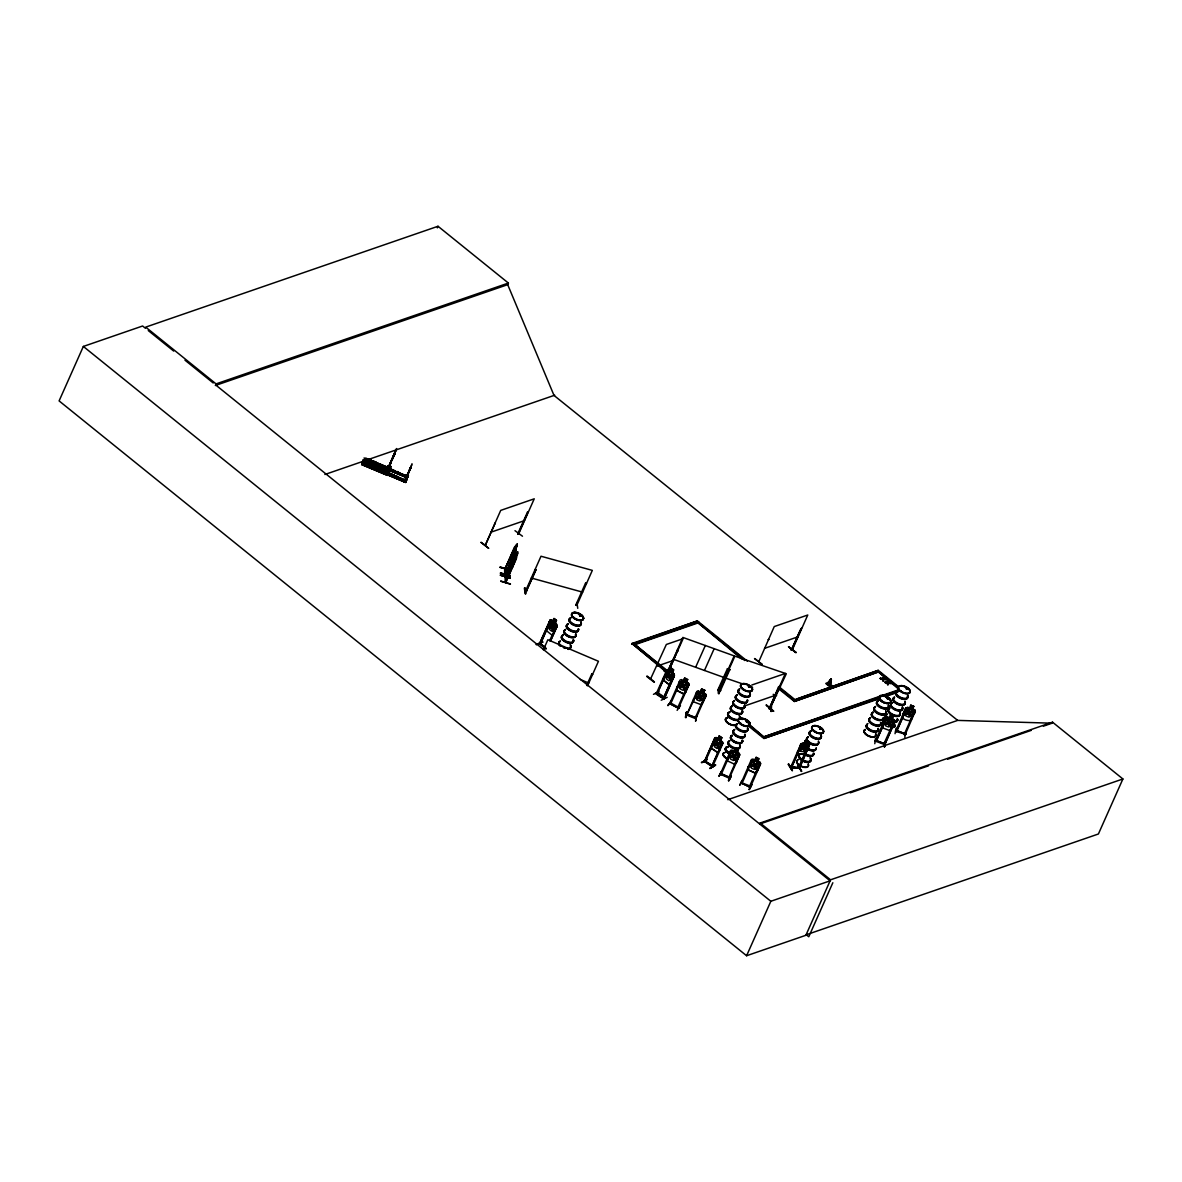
<?xml version="1.0" encoding="UTF-8"?>
<svg xmlns="http://www.w3.org/2000/svg" width="1182" height="1182" viewBox="0 0 1182 1182"><rect width="100%" height="100%" fill="white"/><g stroke="black" fill="none" stroke-linecap="round" stroke-linejoin="round"><path stroke-width="1.5" d="M387.962 471.322L388.627 471.308M388.272 471.293L389.1 470.732L363.362 459.916M388.376 471.396L390.621 466.373L389.528 469.594M389.41 467.185L389.262 466.343L389.233 467.097M390.119 467.54L390.621 466.373M406.032 479.774L406.992 479.301L405.825 482.138L388.656 474.928M404.658 479.774L405.071 478.828L406.534 479.537M407.258 475.386L407.879 475.799L407.376 475.105M710.16 768.344C727.033 758.046 698.71 775.747 715.317 764.843M668.465 671.376L669.352 671.701L669.588 675.144L672.75 674.242L669.81 676.119L670.046 680.551L669.012 676.296C666.072 679.709 663.915 676.134 668.761 675.35L668.465 671.376L676.917 652.021M693.627 698.695L693.509 701.812L700.911 704.59L703.068 702.285M882.437 727.772L882.54 724.743M909.49 707.87L905.9 707.722C902.221 714.785 899.31 719.927 910.007 720.695L912.164 718.39M902.708 717.917L902.708 714.859M661.24 700.202L667.209 697.321M727.285 760.839L727.418 757.692L727.373 760.839L734.495 764.178L736.637 761.947L734.495 764.178M748.236 766.645L748.088 769.851L755.313 773.131L757.455 770.9L760.543 763.705L760.1 762.316L752.919 759.066L751.427 759.509L741.099 783.193M748.354 766.69L748.191 769.792L755.313 773.131M676.887 687.2L676.68 690.436L683.743 694.026L685.856 691.839L683.669 693.952L676.828 690.347L676.99 687.23M718.612 693.036C718.952 686.506 720.001 686.003 718.405 693.494L719.291 687.821M719.572 690.391L720.266 691.514L719.291 691.175L734.879 656.158L786.311 673.755L769.955 708.535M720.518 690.938L719.735 690.48M728.999 669.219L729.855 669.692L728.999 669.219L719.395 691.248M769.999 707.87C772.57 707.22 768.566 708.816 770.841 708.609M770.782 711.313L770.738 708.535M770.827 711.387L771.092 707.353M771.211 711.534L771.536 706.171M779.544 686.683L780.416 686.978L779.544 686.683L769.955 708.565M808.266 740.789L807.114 743.537L809.064 743.641L809.611 744.749L804.321 754.515L797.407 753.865L800.79 743.921L804.174 743.286L802.327 744.084L800.111 749.092L800.613 751.353L803.346 751.589L805.769 749.565L808 744.571L806.937 743.552L808.296 740.863L805.326 740.538L804.144 743.212M797.436 753.939L797.628 751.176M717.696 752.417L719.705 750.334L717.725 752.55L711.401 748.295L711.667 745.015M375.418 462.797C370.926 462.753 378.358 463.063 373.482 462.428M574.068 617.61L573.92 618.097M579.402 615.512L580.406 616.31M580.79 615.866L579.771 615.527L580.746 615.408M580.835 615.364L580.273 615.201M580.377 616.118L580.997 615.556M740.242 723.665L741.232 723.783M740.863 723.266L741.04 723.369M748.383 686.624L750.156 687.377L748.502 686.432M749.506 687.259L749.979 686.579M746.389 721.537L747.172 720.99L747.645 722.025M747.778 722.084L747.26 721.256M814.339 731.17L813.91 731.126M814.368 730.535L814.767 731.23M814.501 731.111L813.822 731.037M820.973 729.338L819.924 728.334M881.728 700.232L882.082 701M886.884 698.311L888.051 697.986M888.051 698.37L888.657 699.079L887.8 698.104M901.186 690.805L900.374 691.115M907.244 688.352L906.136 688.84M907.746 688.751C905.752 687.909 909.017 690.539 906.195 688.5M907.2 689.328L907.51 688.545M704.265 761.341L712.465 766.852L722.985 743.227L722.424 741.779L716.233 737.509L714.874 737.819L704.413 761.474M704.62 760.587L705.713 761.06L704.797 760.44M711.697 766.379L721.522 744.409L711.963 766.217M704.442 761.238L712.643 766.749L712.288 765.448M546.867 627.302L546.439 630.656L552.083 635.222L554.077 633.124M717.888 689.993L719.084 689.963M719.365 690.14L718.937 693.686L719.247 687.761M718.952 693.627L719.203 688.205M727.462 668.628L728.304 669.13L727.462 668.628L717.666 690.377L718.715 690.938M410.331 468.988L412.016 463.713M410.922 467.54L406.505 476.671L410.553 467.259L409.681 469.298M500.607 572.649C511.791 579.919 515.175 573.994 500.429 573.373M500.784 581.293L510.432 584.189M510.107 575.885L500.414 573.063M514.983 530.674L522.474 536.214M773.708 711.136L766.202 704.945L773.368 711.298M788.512 646.85L796.003 652.39M795.885 652.76L788.527 646.82M874.783 743.7L875.493 738.381M885.879 719.572L876.039 741.557L885.85 719.749L885.008 719.262L885.85 719.749M876.497 740.789L875.626 740.183L875.182 741.188L885.732 717.592M889.706 730.387L891.804 728.142L889.736 730.55L882.333 727.787C882.659 724.27 883.176 718.109 887.18 716.986L889.204 717.784L890.415 715.051L893.562 716.218L890.415 715.051M887.165 717.046L885.628 717.577M884.801 744.704L894.419 722.704L893.562 722.394L883.752 744.143L884.83 744.527M892.366 718.952L895.099 721.064L884.697 744.468M884.402 747.231L885.421 741.557L884.653 746.832M889.219 717.74L887.313 718.183L885.082 723.177L885.702 725.896L888.642 726.974L891.184 725.423L893.4 720.414L892.233 718.937L893.562 716.218M885.215 745.679L885.421 741.557M893.562 722.394L894.39 722.896M895.04 733.697L896.074 728.171M904.289 733.712C903.536 732.958 892.499 728.733 896.517 731.717L906.121 709.894L905.279 709.392L906.121 709.894M906.151 709.717L896.311 731.688C898.778 731.998 917.631 738.455 895.897 730.328M907.436 707.176L914.779 709.88L912.637 709.023M905.102 734.672L904.023 734.273L905.043 734.864L915.37 711.15L914.794 709.821M905.648 732.146L904.791 737.317M913.834 706.348L910.687 705.196L913.834 706.408L912.489 709.141M910.007 720.695L915.252 711.136M913.834 712.524L914.661 713.027L913.834 712.524L904.186 734.583L904.511 733.505M831.374 679.192L830.414 685.146L827.119 683.905L831.197 679.015L830.414 685.146M685.368 717.444L686.387 712.244L686.048 717.178M685.9 717.651L687.023 712.022L686.314 712.273M686.609 714.992L687.673 714.77M687.436 715.332L687.629 714.445L695.489 717.43M697.055 693.553L696.198 693.228L697.055 693.553L686.55 715.287L696.819 691.5L700.394 691.78L701.591 689.047L704.738 690.288L701.591 689.047M696.907 691.633L698.355 690.968M695.031 718.213L695.489 717.4C698.267 718.641 692.992 718.375 695.991 718.567M695.755 718.7L696.257 717.696M695.504 721.242L696.656 715.627L695.755 720.857M701.65 689.18L700.453 691.913L698.488 692.164L696.257 697.158L696.878 699.892L699.818 701L702.359 699.448L704.575 694.44L703.408 692.962L704.738 690.229M704.723 696.434L705.565 696.937L704.723 696.434L695.031 718.42M702.965 702.241L706.26 695.105L703.556 692.918M511.2 555.998C510.003 569.591 518.071 543.735 515.854 550.147L505.069 574.467C504.714 574.511 504.079 566.4 505.556 568.764M505.113 577.451L515.958 553.545L505.497 577.555L505.083 576.831M505.719 573.152L505.039 568.926M517.509 553.752L517.568 551.728L516.194 558.111L505.275 581.84L505.822 582.49L505.364 576.89M799.46 768.389L808.946 746.374L808.133 746.315L798.338 768.078L799.682 767.369M829.897 685.397L831.36 679.281L827.193 683.432M830.532 682.428L831.315 679.103L830 682.058M505.778 582.534L516.238 559.027L515.943 553.649M516.253 559.056L516.652 557.52M364.691 464.866L365.548 462.428L362.933 461.335L361.958 464.053L387.607 475.061L389.262 471.13L363.332 460.049M365.075 460.315L389.41 470.613L388.922 471.825L389.218 471.116M390.71 466.949C390.429 468.766 390.429 464.984 387.977 465.767L387.341 467.185M657.133 693.923L666.958 671.997L666.057 671.568L666.958 671.997M673.09 676.606L663.205 698.562C666.323 694.366 643.673 687.835 664.166 698.976L673.784 677.138L673.09 676.606L663.442 698.399M883.648 676.946L882.969 678.956L880.117 678.542L883.176 678.498L883.648 676.946L883.648 679.089L886.692 679.399L883.648 679.089M888.391 680.788L887.726 682.797L884.875 682.383L887.933 682.339L888.391 680.788L888.406 682.93L891.45 683.24L888.406 682.93M880.324 678.099L883.131 678.852L883.131 680.98L883.796 678.985L886.692 679.399M883.131 680.98L883.796 678.985M885.082 681.925L887.874 682.694L887.889 684.806L888.554 682.827L891.45 683.24M887.889 684.806L888.554 682.827M666.249 672.528L663.944 670.179L666.397 672.189M387.814 470.48L387.947 470.938M388.701 471.618L389.129 470.732M395.098 452.898L386.322 472.8L394.906 452.248L387.77 468.648L392.912 457.774M505.438 574.467L516.312 549.556M505.187 569.118L505.394 574.511L505.364 569.03M505.364 581.869L516.046 555.481L513.919 562.189M829.084 685.338L831.153 679.31L828.198 685.013M369.05 466.698L369.892 464.26L367.292 463.167L366.435 465.605M370.498 462.561L371.34 460.123L368.725 459.03L367.883 461.468M373.985 468.781L374.827 466.343L372.212 465.25L371.37 467.673M375.418 464.629L376.275 462.206L373.66 461.098L372.818 463.536M386.47 470.111L385.051 473.76L385.76 472.165M387.4 467.097L386.499 469.623L387.194 468.013M387.977 465.767L390.651 467.57L390.858 466.462M387.962 468.737L388.331 467.038M387.726 470.687L387.607 470.938M388.095 473.731L389.173 470.51M389.306 469.505L389.558 468.752M387.593 475.075L388.582 472.342L362.682 461.822M388.922 471.263L390.016 468.19L365.829 458.143M387.859 473.642L389.809 469.121M390.503 475.46L391.079 473.849L389.336 473.11L388.686 474.928L405.707 482.478L388.538 475.267L405.722 482.448M407.554 477.233L408.44 475.149L407.273 477.986L390.104 470.776L390.769 468.973L392.513 469.697L391.951 471.322M393.414 476.686L393.975 475.061L392.232 474.337L391.67 475.962M394.847 472.549L395.423 470.924L393.68 470.185L393.118 471.81M395.527 475.711C394.345 480.128 395.039 473.509 397.27 476.449L396.694 478.075M396.96 471.574C395.778 475.991 396.472 469.372 398.703 472.312L398.142 473.923M404.702 479.715L404.096 481.399L404.554 480.335M408.263 475.415C404.333 472.815 408.809 477.631 408.278 475.09M405.308 479.67L405.071 480.808L411.764 464.851M407.273 477.986L407.879 476.302L390.488 469.609M511.259 556.072C513.875 548.271 510.136 557.83 511.496 560.386M511.599 564.036C514.273 553.398 509.279 573.994 512.958 566.208M591.754 673.991L592.551 674.523L591.754 673.991L586.656 685.457M361.751 464.57L362.12 463.58L387.859 474.396L387.474 475.386L361.736 464.57L387.489 475.341M362.933 461.335L362.401 462.605L388.317 472.903M362.682 461.807L388.523 472.431L388.154 473.376M392.483 458.188L396.605 448.539L396.369 449.81M394.921 453.962L395.364 452.765L391.907 460.419M389.233 470.406L363.495 459.576M389.572 469.284L389.957 468.294L367.366 458.956M389.764 468.766L364.056 457.951M410.42 468.412L410.878 467.525M409.253 471.455L410.804 467.688M390.429 469.815L390.769 468.973M389.233 473.288L406.253 481.192L389.336 473.11M407.391 477.676L390.119 470.776M408.736 471.899L409.105 471.411M393.355 456.282L396.413 449.396M396 450.15L395.852 451.022M410.302 468.678L410.464 467.865M409.016 472.017L408.233 473.435M539.701 642.86C542.036 644.293 539.273 642.195 539.45 643.776L550.073 620.107L551.329 619.856C553.678 624.126 555.008 614.019 552.866 621.289L551.329 621.185L549.098 626.179L549.349 629.297L551.595 631.114L553.752 629.932L555.983 624.938L555.171 623.077L556.486 620.373L554.018 618.452L556.294 620.417M540.396 644.22L550.014 622.367L549.128 621.909L550.014 622.367M394.581 454.775L394.345 453.873M408.972 471.352L409.386 470.406M410.228 468.412L409.415 469.83M145.445 328.286L142.623 325.996L83.346 346.444L59.1 400.905L746.596 955.736L805.873 935.287L830.562 879.807L1122.9 778.968L1052.527 722.172L760.189 823.012L759.745 824.031L829.336 800.022M216.07 383.899L215.36 385.495L507.699 284.655L508.393 283.059L438.02 226.264L145.696 327.119L216.07 383.899L508.393 283.059M437.325 227.86L438.02 226.264M363.524 459.635L363.184 460.433L389.336 471.426M362.091 463.772L387.696 474.868M366.863 458.572L366.139 460.729M406.002 476.183L405.529 477.262L406.519 474.691M406.844 479.227L406.106 481.384M485.181 545.419L500.725 510.388L534.234 498.819L518.662 533.924C516.416 534.353 520.671 532.816 518.115 532.993M485.285 545.434L495.14 523.212M488.624 548.271L480.971 542.42M500.089 567.478L509.944 569.916L500.296 567.02M517.76 533.865L527.527 512.057L528.339 512.057L527.527 512.057M528.088 511.85L518.218 534.072M516.091 548.3C518.824 541.917 516.327 546.38 515.618 545.582L504.788 569.488L514.451 547.148M517.332 543.794L513.431 551.595L512.619 556.367L513.623 555.141M517.11 544.695L516.785 546.69M505.024 574.378L514.731 552.112M504.995 576.919L514.791 555.112M517.672 551.758L513.756 559.559L512.958 564.331L513.963 563.105M517.45 552.659L517.11 554.654M505.763 582.032L515.396 560.179M500.474 575.279L510.269 577.88L500.429 575.102M525.03 587.809L525.695 593.999L524.882 588.134M526.315 591.547L525.65 590.217L526.241 591.295M535.978 569.709L526.182 591.532L535.978 569.709L535.106 569.473M536.318 644.678L542.804 642.062L536.51 644.22M550.132 620.21L539.672 643.584L546.084 648.815M540.1 644.234L549.793 622.441M542.745 642.062L536.318 644.53M543.38 649.805L547.857 639.758L598.447 661.285L587.528 685.826M555.23 623.062L556.486 620.373M549.674 640.57L555.865 627.095L556.53 627.627L555.865 627.095M550.339 641.102L557.18 625.913L555.289 623.047M550.561 641.028L557.269 625.943M577.185 604.623L575.767 605.125L585.533 583.169L586.435 583.598L585.533 583.169M665.525 671.539L631.942 643.51L697.424 620.919L747.379 661.226M632.858 643.762L633.153 643.082L667.062 670.445M666.751 671.125L634.586 644.234L698.843 622.072M647.115 675.986L654.444 681.911M650.765 679.133L651.164 678.749M650.455 679.207L666.338 644.471L683.093 638.694L668.584 671.302M653.454 694.336L659.231 691.854M656.379 693.435L666.914 669.78L668.288 669.47L674.154 673.888L674.464 675.469L663.959 699.064L656.365 693.376M656.837 692.401L656.571 693.213M657.015 693.864L666.751 672.085M667.638 671.45L672.676 660.162M668.037 671.199L682.856 637.423L734.199 655.892L718.612 690.909L717.666 690.598L718.228 689.623M676.222 653.336L666.072 675.794L666.382 678.896L668.731 680.655L670.948 679.458L673.164 674.464L672.307 672.617L673.445 669.972M669.913 670.696L671.11 668.022L673.622 669.913L672.307 672.617L674.006 673.976M671.11 668.022L669.899 670.874L668.214 669.618M631.631 644.19L697.424 620.919M663.826 699.02L664.121 698.163L657.591 693.273M667.978 705.477L671.361 701L668.125 705.166M670.12 702.729L669.766 703.512L678.749 708.181M680.241 682.162L679.31 681.881L680.241 682.162L670.534 704.132L670.194 702.758M683.492 680.596L684.688 677.921L687.688 679.473L686.491 682.147M684.747 678.069L683.521 680.788L681.659 680.862L679.443 685.87L679.975 688.781L682.768 690.229L685.22 688.855L687.451 683.861L686.343 682.191L687.688 679.473M687.525 685.929L688.352 686.358L687.525 685.929L677.626 707.841L678.084 706.866L679.103 707.397M695.637 667.283L705.344 645.505M677.094 710.338L680.477 705.713M670.046 702.935C672.322 703.97 669.308 701.99 669.677 703.763L680.093 680.005L681.556 679.606L688.53 683.211L689.047 684.659L678.409 708.269L678.941 707.25M685.723 691.825L688.943 684.629M704.472 670.46L714.164 648.682M687.791 714.549L686.461 715.184M695.755 718.73L706.275 695.046M718.508 690.923L728.334 668.938M720.06 691.5L729.87 669.514M704.664 761.326L714.918 737.79M714.223 739.518L714.977 740.006L705.048 761.932L705.447 761.105M705.713 761.06L704.989 761.858M707.102 759.317L701.724 762.686L707.058 759.302M720.725 740.449L721.552 742.281L719.321 747.29L717.016 748.516L714.504 746.832L714.12 743.788L716.336 738.78L718.08 738.794L719.232 735.972L721.921 737.775L720.547 740.523L722.941 743.256M716.233 737.627L718.035 738.824L719.277 736.12M754.796 658.551L762.154 664.447M758.814 661.625L774.254 626.563L807.764 615.009L792.191 650.1L791.379 649.967M712.214 765.404L705.432 761.385L712.628 765.966L712.347 766.793M759.243 661.462L759.169 660.827M742.488 718.848L739.607 716.528L742.178 719.528M721.301 771.61L719.084 775.894M730.816 752.624L729.885 752.387L730.816 752.624L721.138 774.609L720.266 774.269L730.624 750.496L732.131 750.053L739.282 753.348L739.814 754.81L729.235 778.406L728.496 777.815M720.917 774.565L721.404 773.516L720.532 773.176M734.125 750.969L735.307 748.295L738.381 749.713L737.021 752.476L738.189 754.027L735.958 759.036L733.461 760.469L730.609 759.139L730.018 756.288L732.249 751.294L734.185 751.102L735.381 748.428M738.292 756.081L739.134 756.465L738.292 756.081L728.6 778.081L729.072 777.062L721.271 773.767M736.519 761.932L739.71 754.751M728.851 780.844C734.406 768.98 728.688 782.927 728.526 780.209M730.875 775.628L728.481 780.667L730.919 775.702M791.29 650.041L800.332 629.843M801.618 628.041L791.556 650.248L801.307 628.44M769.319 708.712L778.628 686.683L779.44 686.698L778.628 686.683M769.91 707.457L769.113 708.698L779.189 686.491M769.763 708.565L785.336 673.459L751.826 685.013M742.119 780.578L739.902 784.848M741.749 783.503L741.424 782.129M741.956 783.563L751.634 761.577L750.718 761.341L751.634 761.577M748.147 725.748L763.927 738.484L880.605 697.661M754.973 760.115L756.199 757.381M757.839 761.444L759.199 758.667L756.111 757.293L754.914 759.982L753.067 760.248L750.836 765.256L751.427 768.108L754.293 769.423L756.776 767.99L759.007 762.996L758.002 761.341M750.718 786.458L749.743 785.971L749.255 786.961L759.11 765.035L759.952 765.419L759.11 765.035M751.737 784.656L749.388 789.236M750.363 787.256L741.07 782.912L750.274 787.404L760.647 763.72L760.1 762.316M794.378 701.487L878.448 671.908L794.378 701.487L778.672 688.825M792.295 770.634C780.962 750.57 800.184 783.696 788.158 764.326M799.298 768.137L790.492 767.413L791.748 766.69M800.908 744.025L790.536 767.62L791.098 766.882L798.722 767.739L790.891 766.822M828.464 682.472L825.745 683.462L828.892 686.121L831.803 685.264M801.13 745.916L800.199 745.635L801.13 745.916L791.379 767.753L791.822 766.955M791.379 767.753L800.997 745.694M792.487 770.176L788.542 764.326M804.233 743.389L805.37 740.612M797.569 765.153L801.721 771.447L798.072 765.197M808.133 746.315L798.604 768.33M799.209 768.137L809.567 744.675M746.596 955.736L770.841 901.275L830.104 880.826L216.04 385.258M796.432 699.138L878.241 670.342L898.35 686.565M880.117 678.542L880.886 678.542M883.176 678.498L880.679 679M882.54 680.507L883.338 680.522M884.239 677.419L883.442 677.404M884.875 682.383L885.643 682.383M887.933 682.339L885.436 682.827M887.298 684.334L888.096 684.363M888.982 681.26L888.199 681.231M883.722 744.32L884.106 743.345L885.185 743.729M906.003 707.737L895.572 731.392M909.549 708.062L910.687 705.196M832.837 882.747L808.784 936.75L806.301 934.755M1043.366 726.191L1052.069 723.192L1052.527 722.172M1122.9 778.968L1098.403 833.99L806.065 934.829M386.322 472.8L392.321 458.498M386.529 472.874L391.079 462.723M404.938 480.749L408.218 473.834M408.573 473.066L408.1 474.026M485.152 544.385L486.127 544.444L485.255 544.341M791.644 649.243L792.103 649.465M769.275 707.59L771.122 708.033M730.594 750.54L734.155 751.161M718.966 776.338L721.463 771.285M720.178 774.21L721.035 774.565M721.493 773.811L720.636 773.22M737.184 752.387L739.178 753.466M739.784 785.291L742.281 780.253M749.491 786.355C754.5 787.153 737.361 781.627 742.296 782.573M757.426 770.959L755.254 773.058M749.137 789.62L751.722 784.597M749.255 789.591L751.604 785.011M646.746 676.488L654.267 682.339M511.392 560.342L512.722 558.2M511.776 568.173L512.958 566.134M828.523 683.24L831.049 678.97M362.12 463.58L386.174 473.908M407.657 476.819L391.996 470.436M405.958 481.828L406.431 480.453L389.188 473.376L406.283 480.823M827.474 684.496L830.887 679.162L827.119 683.905M510.107 578.205L500.414 575.132M372.227 466.21C372.847 469.875 375.684 464.999 372.049 466.565M375.699 463.093L373.571 462.354M374.073 467.584L372.286 466.358M398.319 472.903L397.315 472.874M396.591 477.203L395.94 476.287M798.692 767.295L799.593 767.369M762.139 664.402L754.5 658.61M742.606 688.796L743.552 688.988M749.477 686.461L748.708 686.52L749.639 687.348M821.224 728.821L820.145 728.275L820.766 729.25M886.884 698.178L887.815 698.636M667.993 705.624L671.169 701.458M670.992 703.201L678.985 707.53L678.143 707.132M688.485 683.255L689.047 684.659M524.365 588.104L525.192 593.807M686.801 712.377L685.885 717.504M518.617 533.895L518.735 532.846M770.132 707.678L770.309 707.767M481.192 542.346L488.565 548.241M516.032 545.39L504.773 569.428M719.203 690.968L720.621 690.524M721.862 737.804L719.173 736.002M711.401 748.295L717.769 752.52M722.084 745.015L721.345 744.527M701.354 762.508L706.895 759.775M710.013 768.33L715.213 765.212M396.901 472.372L398.216 472.549L397.492 472.963M748.531 686.698L749.713 686.373M750.009 687.318L749.639 686.55M747.349 721.242C744.187 720.134 748.309 723.281 746.418 721.7M741.144 724.049L740.405 723.842M821.165 729.442L820.81 728.378M906.683 688.589L907.111 689.372M885.126 743.936L875.729 740.523M905.397 734.066L904.54 733.786M526.729 590.734L525.754 590.246L526.625 590.956M575.841 604.948L576.831 605.406L575.826 604.903M673.563 669.943L671.036 668.052M663.708 676.976L663.383 680.285L669.367 684.718L671.332 682.635L669.293 684.747L663.545 680.211M673.784 677.138L672.883 676.695M664.24 698.207L663.663 697.543M663.737 670.637L666.352 672.543M495.391 523.419L494.578 523.419M768.935 639.595L768.108 639.595M788.778 646.82L796.033 652.42M791.364 650.011L792.176 650.026M766.35 705.226L773.486 711.209M769.29 708.683L769.97 708.284M324.873 474.499L554.713 395.202M491.032 532.166L524.542 520.612M549.999 620.136L551.329 619.959M551.27 619.87L556.855 624.421L557.106 625.943M634.276 644.914L698.547 622.751M656.645 666.249L673.4 660.472M764.562 648.342L798.072 636.788M743.803 706.215L775.643 695.238M878.241 670.342L792.945 700.335L794.171 699.921L779.898 688.397M879.172 696.508L762.508 737.332L878.876 697.188M882.644 695.312L898.276 689.919M884.092 695.4L896.237 691.204M884.077 696.464L897.965 691.677M763.927 738.484L878.566 698.946M885.51 696.538L895.926 692.947M727.817 799.682L957.656 720.399L1052.069 723.192M850.227 792.827L928.52 765.818M947.668 759.213L1031.192 730.387M729.811 777.653L721.448 773.826M718.937 690.125L718.183 689.889M884.697 744.675L875.315 741.04L876.172 741.35M695.829 718.73L686.594 715.021M374.014 467.437L372.138 466.491M397.004 472.312L398.142 472.711M573.639 617.846L574.142 617.521M505.408 576.107L505.113 577.392M909.549 708.003L907.584 708.313L905.353 713.322L905.973 716.041L908.914 717.119L911.455 715.553L913.671 710.545L912.504 709.082M799.653 767.606L798.825 767.502M735.145 706.275L735.795 706.378M668.303 670.8L669.958 670.844M805.43 740.7L808.163 740.937M808.266 746.522L809.064 746.596M797.51 753.776L804.321 754.515M799.372 768.374L790.743 767.665M883.604 679.443L886.485 679.857M888.347 683.27L891.243 683.698M576.786 605.435L592.33 570.374L541.001 556.234L525.414 591.31M580.658 615.866L579.801 615.32M748.797 686.993L749.89 686.757M696.109 717.917L695.252 717.563M576.934 602.524L577.747 608.316M525.695 590.468L526.537 590.734M531.294 578.028L582.623 592.152M737.08 753.525L734.125 755.195L732.618 751.53L733.18 755.505L729.737 757.751L733.549 756.362C732.677 761.09 737.302 761.371 734.465 756.081L737.745 754.027L737.08 753.525A6.427 3.206 24 0 0 737.346 750.939M517.775 553.59L516.578 556.264M500.075 567.168L509.752 570.019M505.615 581.234L505.704 576.993M500.74 581.027L510.417 583.952M725.187 677.951L742.326 683.802M749.181 686.151L752.609 687.318M773.191 694.351L776.618 695.533M728.57 777.8L729.545 778.288L720.281 774.24M576.594 605.095L577.126 604.386L576.018 604.549M887.874 699.123L886.928 698.473M820.515 729.427L820.072 728.201L819.569 728.762M673.164 659.201L724.507 677.67M887.18 717.09L894.419 719.808L894.966 721.064M698.355 691.071L705.595 693.849L706.142 695.105M695.179 717.607L686.742 714.401M678.424 708.254L669.692 703.733M365.593 458.749L389.794 468.855M390.621 469.239L407.79 476.494M389.75 469.298L365.474 459.089L387.977 468.604M390.548 469.461L407.731 476.745M580.318 679.473L588.754 683.063M884.269 743.655L876.438 740.493M735.352 748.472L738.248 749.743M729.058 777.076L729.782 777.416M797.687 765.079L801.337 771.329M505.364 582.342L505.527 577.082M957.553 720.326L554.018 395.438L507.699 284.655M877.945 671.021L896.621 686.092M898.571 688.146L877.014 670.755L898.261 688.84M780.194 687.717L794.467 699.242M697.114 621.599L741.365 657.295M744.719 660.502L697.631 622.486L741.572 658.876M778.982 688.146L794.673 700.808M748.221 723.473L763.735 736.918L749.358 725.32M748.442 725.054L764.237 737.804M631.942 643.51L667.254 671.997M544.917 647.101L540.425 643.717L546.128 648.327M545.862 648.888L539.48 643.762M760.189 823.012L830.562 879.807M148.267 330.561L173.68 351.069M184.983 360.185L213.218 382.983M83.346 346.444L770.841 901.275M819.968 728.91L821.017 729.043M809.064 743.641L802.238 743.064M808.976 743.729L809.493 744.778M517.184 543.912L517.169 545.788M515.973 545.242L516.268 549.615M744.527 734.82A6.427 3.206 24 0 1 737.76 737.154A6.427 3.206 24 0 1 734.303 730.461M744.778 734.48A6.516 3.251 24 0 1 737.893 736.859A6.516 3.251 24 0 1 734.377 730.062M732.057 735.514A6.427 3.206 24 0 0 734.746 741.853A6.427 3.206 24 0 0 742.591 740.863A6.427 3.206 24 0 1 734.746 741.853A6.427 3.206 24 0 1 732.042 735.529M742.769 740.493A6.427 3.206 24 0 1 734.909 741.498A6.427 3.206 24 0 1 732.205 735.16M747.452 728.467A6.516 3.251 24 0 1 740.567 730.845A6.516 3.251 24 0 1 737.066 724.049M745.295 734.79A6.427 3.206 24 0 1 737.45 735.795A6.427 3.206 24 0 1 734.746 729.457M747.526 729.782A6.427 3.206 24 0 1 741.217 731.451A6.427 3.206 24 0 1 735.632 725.615M736.12 724.935A6.427 3.206 24 0 1 736.977 724.448A6.427 3.206 24 0 1 728.245 723.088A6.427 3.206 24 0 1 726.96 717.577M744.911 734.17A6.516 3.251 24 0 1 738.026 736.549A6.516 3.251 24 0 1 734.524 729.752M747.585 728.156A6.516 3.251 24 0 1 740.7 730.535A6.516 3.251 24 0 1 737.199 723.739M747.659 727.802A6.427 3.206 24 0 1 741.661 730.432A6.427 3.206 24 0 1 736.563 723.916M742.045 740.405A6.427 3.206 24 0 1 735.263 742.739A6.427 3.206 24 0 1 731.821 736.046M742.193 740.109A6.442 3.206 24 0 1 735.396 742.459A6.442 3.206 24 0 1 731.924 735.736M739.829 745.606A6.516 3.251 24 0 1 732.943 747.97A6.516 3.251 24 0 1 729.427 741.173M730.579 753.274A6.427 3.206 24 0 1 727.122 746.581M739.577 745.931A6.427 3.206 24 0 1 733.579 748.575A6.427 3.206 24 0 1 728.496 742.06M730.402 753.673A6.516 3.251 24 0 1 725.556 749.432A6.516 3.251 24 0 1 728.082 746.655M737.287 751.294A6.516 3.251 24 0 1 737.036 753.88M739.962 745.295A6.516 3.251 24 0 1 733.076 747.659A6.516 3.251 24 0 1 729.575 740.863M740.021 744.926A6.427 3.206 24 0 1 733.254 747.26A6.427 3.206 24 0 1 729.796 740.582M730.121 754.279A6.427 3.206 24 0 1 725.349 750.112A6.427 3.206 24 0 1 727.846 747.379M736.903 751.944A6.427 3.206 24 0 1 737.14 753.791M730.269 753.983A6.516 3.251 24 0 1 725.423 749.743A6.516 3.251 24 0 1 727.949 746.965M737.154 751.604A6.516 3.251 24 0 1 737.391 753.481M728.038 758.977A6.427 3.206 24 0 1 723.724 752.757A6.412 3.191 24 0 0 728.053 758.962M727.876 759.332A6.427 3.206 24 0 1 723.576 753.111M724.433 752.639A6.427 3.206 24 0 1 725.6 752.417M746.906 700.113A6.427 3.206 24 0 1 740.139 702.448A6.427 3.206 24 0 1 736.682 695.755M747.482 700.763A6.516 3.251 24 0 1 739.504 701.783A6.516 3.251 24 0 1 736.755 695.356M744.66 705.152A6.427 3.206 24 0 1 737.893 707.501A6.427 3.206 24 0 1 734.436 700.808M744.823 704.812A6.427 3.206 24 0 1 738.041 707.146A6.427 3.206 24 0 1 734.583 700.453M749.831 693.76A6.516 3.251 24 0 1 742.946 696.139A6.516 3.251 24 0 1 739.444 689.342M747.674 700.084A6.427 3.206 24 0 1 739.814 701.089A6.427 3.206 24 0 1 737.125 694.75M749.816 695.947A6.427 3.206 24 0 1 741.321 695.681A6.427 3.206 24 0 1 739.356 689.741M747.615 700.453A6.516 3.251 24 0 1 739.637 701.473A6.516 3.251 24 0 1 736.903 695.046M749.964 693.45A6.516 3.251 24 0 1 743.079 695.829A6.516 3.251 24 0 1 739.577 689.032M750.038 693.095A6.427 3.206 24 0 1 744.039 695.74A6.427 3.206 24 0 1 738.942 689.209M738.174 720.252A6.427 3.206 24 0 1 729.708 717.917A6.427 3.206 24 0 1 729.058 712.894M739.282 717.238A6.427 3.206 24 0 1 739.518 719.084A6.516 3.251 24 0 0 739.666 716.587M738.395 719.956A6.516 3.251 24 0 1 729.796 717.592A6.516 3.251 24 0 1 729.131 712.48M739.533 716.898A6.516 3.251 24 0 1 739.267 719.483M736.785 724.817A6.427 3.206 24 0 1 728.762 723.872A6.427 3.206 24 0 1 725.955 718.405M726.812 717.932A6.427 3.206 24 0 1 727.979 717.71M744.424 705.698A6.427 3.206 24 0 1 738.425 708.343A6.427 3.206 24 0 1 733.342 701.812M736.903 724.625A6.442 3.206 24 0 1 727.536 722.763A6.442 3.206 24 0 1 728.053 717.489M744.586 705.388A6.442 3.206 24 0 1 737.775 707.737A6.442 3.206 24 0 1 734.317 701.015M742.207 710.899A6.516 3.251 24 0 1 735.322 713.263A6.516 3.251 24 0 1 731.806 706.467M739.016 715.213A6.427 3.206 24 0 1 737.878 719.424A6.427 3.206 24 0 1 729.767 716.587A6.427 3.206 24 0 1 729.501 711.889M741.956 711.239A6.427 3.206 24 0 1 735.189 713.573A6.427 3.206 24 0 1 731.732 706.88M738.543 719.646A6.516 3.251 24 0 1 730.565 717.755A6.516 3.251 24 0 1 728.408 712.657M729.279 712.17A6.516 3.251 24 0 1 730.461 711.948M742.34 710.589A6.516 3.251 24 0 1 735.455 712.953A6.516 3.251 24 0 1 731.953 706.156M742.724 711.195A6.427 3.206 24 0 1 734.864 712.214A6.427 3.206 24 0 1 732.175 705.876M577.924 628.987A6.427 3.206 24 0 1 571.157 631.336A6.427 3.206 24 0 1 567.7 624.643M578.5 629.651A6.516 3.251 24 0 1 570.522 630.671A6.516 3.251 24 0 1 567.788 624.229M575.678 634.054A6.427 3.206 24 0 1 568.897 636.389A6.427 3.206 24 0 1 565.454 629.711M575.841 633.685A6.427 3.206 24 0 1 569.074 636.019A6.427 3.206 24 0 1 565.617 629.326M580.85 622.648A6.516 3.251 24 0 1 573.964 625.012A6.516 3.251 24 0 1 570.463 618.216M578.707 628.957A6.427 3.206 24 0 1 570.847 629.962A6.427 3.206 24 0 1 568.158 623.638M580.85 624.82A6.427 3.206 24 0 1 572.339 624.569A6.427 3.206 24 0 1 570.374 618.629M578.648 629.341A6.516 3.251 24 0 1 570.655 630.361A6.516 3.251 24 0 1 567.921 623.919M580.997 622.338A6.516 3.251 24 0 1 574.112 624.702A6.516 3.251 24 0 1 570.596 617.905M581.056 621.968A6.427 3.206 24 0 1 575.058 624.613A6.427 3.206 24 0 1 569.975 618.097M570.832 617.625A6.427 3.206 24 0 1 571.999 617.403M570.049 648.652A6.427 3.206 24 0 1 568.025 649.361M559.677 645.8A6.427 3.206 24 0 1 560.076 641.767M570.3 646.126A6.427 3.206 24 0 1 570.537 647.958M570.551 645.786A6.516 3.251 24 0 1 568.232 649.066M559.751 645.461A6.516 3.251 24 0 1 559.293 641.841M575.442 634.571A6.427 3.206 24 0 1 568.675 636.921A6.427 3.206 24 0 1 565.218 630.228M575.604 634.261A6.442 3.206 24 0 1 568.808 636.61A6.442 3.206 24 0 1 565.336 629.888M573.226 639.772A6.516 3.251 24 0 1 566.341 642.151A6.516 3.251 24 0 1 562.839 635.355M570.758 645.121A6.427 3.206 24 0 1 569.089 648.268A6.427 3.206 24 0 1 562.484 646.702M561.169 645.786A6.427 3.206 24 0 1 560.519 640.762M572.975 640.112A6.427 3.206 24 0 1 566.208 642.447A6.427 3.206 24 0 1 562.75 635.753M569.96 644.441A6.516 3.251 24 0 1 568.379 648.755M565.395 648.401A6.516 3.251 24 0 1 563.799 647.854M560.962 646.17A6.516 3.251 24 0 1 559.426 641.53M573.698 640.452A6.516 3.251 24 0 1 565.705 641.486A6.516 3.251 24 0 1 562.972 635.044M573.758 640.083A6.427 3.206 24 0 1 565.897 641.087A6.427 3.206 24 0 1 563.193 634.749M818.358 743.079A6.427 3.206 24 0 1 810.497 744.084A6.427 3.206 24 0 1 807.808 737.745M818.609 742.754A6.516 3.251 24 0 1 812.197 744.438A6.516 3.251 24 0 1 806.523 738.528M807.025 737.819A6.516 3.251 24 0 1 807.897 737.332M816.023 748.989A6.427 3.206 24 0 1 807.528 748.723A6.442 3.206 24 0 0 816.038 749.033M816.274 747.763A6.427 3.206 24 0 1 807.69 748.369M804.292 744.468A6.427 3.206 24 0 1 804.381 743.611M804.868 742.917A6.427 3.206 24 0 1 805.725 742.444M820.958 735.751A6.516 3.251 24 0 1 814.073 738.129A6.516 3.251 24 0 1 810.571 731.333M818.491 741.084A6.427 3.206 24 0 1 811.709 743.434A6.427 3.206 24 0 1 808.266 736.741M821.032 737.066A6.427 3.206 24 0 1 813.186 738.07A6.427 3.206 24 0 1 810.483 731.732M818.417 741.454A6.516 3.251 24 0 1 811.546 743.818A6.516 3.251 24 0 1 808.03 737.021M821.106 735.44A6.516 3.251 24 0 1 815.004 738.115A6.516 3.251 24 0 1 809.833 731.495M810.704 731.023A6.516 3.251 24 0 1 811.901 730.786M821.165 735.086A6.427 3.206 24 0 1 814.383 737.42A6.427 3.206 24 0 1 810.941 730.727M810.409 759.228A6.427 3.206 24 0 1 804.425 761.873A6.427 3.206 24 0 1 799.327 755.357M809.936 757.854A6.516 3.251 24 0 1 805.37 761.829A6.516 3.251 24 0 1 799.401 754.958M808.163 764.281A6.427 3.206 24 0 1 801.396 766.616A6.427 3.206 24 0 1 797.939 759.923M808.325 763.927A6.427 3.206 24 0 1 801.544 766.261A6.427 3.206 24 0 1 798.101 759.568M815.876 748.664A6.427 3.206 24 0 1 807.291 749.27M816.038 748.369A6.442 3.206 24 0 1 807.409 748.974M804.085 744.187A6.442 3.206 24 0 1 804.573 743.493M813.659 753.88A6.516 3.251 24 0 1 810.335 756.185A6.516 3.251 24 0 1 803.597 753.569M810.867 758.223A6.427 3.206 24 0 1 804.868 760.868A6.427 3.206 24 0 1 799.771 754.338M813.083 753.215A6.427 3.206 24 0 1 810.808 756.45A6.427 3.206 24 0 1 803.509 753.894M810.793 758.578A6.516 3.251 24 0 1 804.706 761.267A6.516 3.251 24 0 1 799.534 754.648M813.807 753.569A6.516 3.251 24 0 1 810.468 755.874A6.516 3.251 24 0 1 803.745 753.259M813.866 753.185A6.427 3.206 24 0 1 805.267 753.791M904.924 703.157A6.427 3.206 24 0 1 897.064 704.162A6.427 3.206 24 0 1 894.375 697.823M904.851 701.842A6.516 3.251 24 0 1 897.965 704.221A6.516 3.251 24 0 1 894.449 697.424M892.129 702.847A6.427 3.206 24 0 0 895.587 709.54A6.427 3.206 24 0 0 902.339 707.25A6.427 3.206 24 0 1 895.587 709.54A6.427 3.206 24 0 1 892.114 702.891M902.516 706.866A6.427 3.206 24 0 1 899.325 710.101A6.427 3.206 24 0 1 891.612 706.215A6.427 3.206 24 0 1 893.444 702.3M907.525 695.829A6.516 3.251 24 0 1 904.289 699.123A6.516 3.251 24 0 1 896.444 695.164A6.516 3.251 24 0 1 898.32 691.175M905.043 701.177A6.427 3.206 24 0 1 899.059 703.807A6.427 3.206 24 0 1 893.961 697.291M907.274 696.168A6.427 3.206 24 0 1 904.097 699.404A6.427 3.206 24 0 1 896.37 695.504A6.427 3.206 24 0 1 898.217 691.588M904.984 701.532A6.516 3.251 24 0 1 898.098 703.911A6.516 3.251 24 0 1 894.597 697.114M907.658 695.518A6.516 3.251 24 0 1 900.773 697.897A6.516 3.251 24 0 1 897.271 691.101M907.732 695.164A6.427 3.206 24 0 1 900.95 697.498A6.427 3.206 24 0 1 897.493 690.805M896.975 719.306A6.427 3.206 24 0 1 894.7 722.542M885.643 717.962A6.427 3.206 24 0 1 886.751 714.962M897.227 718.966A6.516 3.251 24 0 1 893.489 722.217M885.702 717.607A6.516 3.251 24 0 1 886.825 714.549M895.055 725.334A6.427 3.206 24 0 1 891.051 727.551M883.397 723.015A6.427 3.206 24 0 1 884.505 720.001M895.202 724.98A6.427 3.206 24 0 1 891.213 727.196M883.545 722.66A6.427 3.206 24 0 1 884.653 719.646M902.442 708.742A6.427 3.206 24 0 1 894.582 709.747A6.427 3.206 24 0 1 891.893 703.408M902.605 708.446A6.442 3.206 24 0 1 894.715 709.451A6.442 3.206 24 0 1 892.011 703.083M900.226 713.958A6.516 3.251 24 0 1 892.233 714.977A6.516 3.251 24 0 1 889.499 708.535M897.744 719.277A6.427 3.206 24 0 1 893.755 721.493M886.796 717.976A6.427 3.206 24 0 1 887.194 713.943M899.975 714.283A6.427 3.206 24 0 1 892.114 715.287A6.427 3.206 24 0 1 889.425 708.949M897.685 719.661A6.516 3.251 24 0 1 893.622 721.907M886.559 718.331A6.516 3.251 24 0 1 886.973 714.238M900.034 712.657A6.516 3.251 24 0 1 893.149 715.021A6.516 3.251 24 0 1 889.647 708.225M900.093 712.288A6.427 3.206 24 0 1 893.326 714.622A6.427 3.206 24 0 1 889.869 707.944M885.643 713.647A6.427 3.206 24 0 1 877.133 713.381A6.427 3.206 24 0 1 875.168 707.457M885.968 712.465A6.516 3.251 24 0 1 877.99 713.485A6.516 3.251 24 0 1 875.256 707.043M872.937 712.48A6.427 3.206 24 0 0 875.626 718.819A6.427 3.206 24 0 0 883.471 717.843A6.427 3.206 24 0 1 875.626 718.819A6.427 3.206 24 0 1 872.922 712.524M883.634 717.474A6.427 3.206 24 0 1 875.773 718.479A6.427 3.206 24 0 1 873.084 712.14M883.589 717.622A6.442 3.206 24 0 1 875.699 718.626A6.442 3.206 24 0 1 872.996 712.273M888.317 705.462A6.516 3.251 24 0 1 881.447 707.826A6.516 3.251 24 0 1 877.931 701.029M885.85 710.796A6.427 3.206 24 0 1 879.068 713.13A6.427 3.206 24 0 1 875.626 706.437M888.406 706.777A6.427 3.206 24 0 1 880.546 707.782A6.427 3.206 24 0 1 877.842 701.443M885.791 711.15A6.516 3.251 24 0 1 878.906 713.529A6.516 3.251 24 0 1 875.389 706.733M888.465 705.152A6.516 3.251 24 0 1 881.58 707.516A6.516 3.251 24 0 1 878.063 700.719M888.524 704.782A6.427 3.206 24 0 1 882.526 707.427A6.427 3.206 24 0 1 877.443 700.911M877.768 728.939A6.427 3.206 24 0 1 871.784 731.569A6.427 3.206 24 0 1 866.687 725.054M878.019 728.6A6.516 3.251 24 0 1 871.932 731.274A6.516 3.251 24 0 1 866.761 724.655M875.64 733.756A6.442 3.206 24 0 1 868.844 736.105A6.442 3.206 24 0 1 865.372 729.397A6.427 3.206 24 0 0 868.903 735.972A6.427 3.206 24 0 0 875.685 733.623M883.235 718.361A6.427 3.206 24 0 1 875.374 719.38A6.427 3.206 24 0 1 872.685 713.042M875.522 733.978A6.427 3.206 24 0 1 868.755 736.312A6.427 3.206 24 0 1 865.298 729.634M880.693 722.586A6.516 3.251 24 0 1 873.808 724.965A6.516 3.251 24 0 1 870.307 718.168M878.551 728.91A6.427 3.206 24 0 1 870.691 729.915A6.427 3.206 24 0 1 867.987 723.576M880.442 722.926A6.427 3.206 24 0 1 873.675 725.26A6.427 3.206 24 0 1 870.218 718.567M878.152 728.289A6.516 3.251 24 0 1 872.065 730.964A6.516 3.251 24 0 1 866.894 724.344M881.166 723.266A6.516 3.251 24 0 1 873.173 724.285A6.516 3.251 24 0 1 870.44 717.858M881.225 722.896A6.427 3.206 24 0 1 873.365 723.901A6.427 3.206 24 0 1 870.676 717.563M718.493 748.088L717.533 747.674L717.238 744.217C714.283 747.674 711.815 744.172 716.957 743.286L716.617 739.06L717.814 743.05L721.123 742.074L718.08 744.01L718.493 748.088M552.94 630.715L552.083 630.361L551.935 626.726C549.083 630.124 546.956 626.49 551.698 625.766L551.551 621.451L552.496 625.559C555.156 622.205 557.269 625.972 552.703 626.549L552.94 630.715M515.574 547.177L514.525 550.797C518.617 544.414 509.339 564.346 513.993 551.964L512.752 553.531L515.574 547.177M515.913 555.141L514.864 558.761C518.913 552.23 509.693 572.384 514.318 559.928L513.091 561.494L515.913 555.141M704.162 694.366L700.823 696.686C703.615 701.606 699.256 701.724 699.892 697.025C696.774 700.837 693.937 697.868 699.508 696.213C696.626 691.44 701.222 691.396 700.468 695.843L704.162 694.366M892.986 720.326L889.647 722.675C892.44 727.521 888.066 727.757 888.716 723.015L884.83 724.61L888.332 722.202C885.451 717.459 890.046 717.4 889.292 721.833L892.986 720.326M913.258 710.471L909.918 712.805C912.711 717.696 908.352 717.843 908.988 713.145L905.102 714.755L908.603 712.347C905.722 707.604 910.317 707.545 909.564 711.978L913.258 710.471M758.563 762.863L755.283 765.035C757.972 770.236 753.688 770.176 754.367 765.33L750.555 766.704L754.013 764.473L753.436 760.484L754.943 764.148L758.563 762.863M687.008 683.698L683.772 685.796L684.304 690.007L682.871 686.062C679.798 689.638 676.99 686.402 682.531 685.176L681.999 681.113L683.462 684.895L687.008 683.698M807.675 744.616L804.469 747.526C806.951 751.176 802.874 752.432 803.583 748.058L799.904 750.452L803.258 747.438C800.702 743.921 804.957 742.739 804.174 746.876L807.675 744.616M676.99 650.469L677.833 650.957L676.99 650.469M515.707 547.517L513.579 554.225L515.707 547.517M552.541 622.146L550.31 627.154L552.555 628.972L554.772 623.963L552.541 622.146M554.328 619.353L553.93 620.24L555.377 621.407L555.776 620.52L554.328 619.353M669.559 671.745L667.328 676.739L669.677 678.512L671.908 673.518L669.559 671.745M671.376 668.938L670.977 669.825L672.484 670.962L672.883 670.076L671.376 668.938M683.166 681.63L680.935 686.639L683.728 688.087L685.944 683.078L683.166 681.63M685.043 678.764L684.659 679.665L686.447 680.596L686.845 679.694L685.043 678.764M700.069 692.755L697.838 697.749L700.778 698.858L703.009 693.849L700.069 692.755M701.99 689.83L701.591 690.716L703.482 691.426L703.881 690.524L701.99 689.83M717.696 739.696L715.465 744.69L717.976 746.374L720.207 741.38L717.696 739.696M719.528 736.859L719.129 737.76L720.739 738.839L721.138 737.952L719.528 736.859M733.786 752.003L731.555 756.997L734.421 758.327L736.652 753.318L733.786 752.003M735.692 749.107L735.293 749.994L737.14 750.851L737.524 749.964L735.692 749.107M754.604 760.957L752.373 765.966L755.239 767.281L757.47 762.287L754.604 760.957M756.51 758.061L756.111 758.962L757.957 759.804L758.356 758.918L756.51 758.061M803.804 744.217L801.573 749.211L804.307 749.447L806.538 744.438L803.804 744.217M805.681 741.129L805.282 742.015L807.439 741.277L805.681 741.129M888.879 718.759L886.663 723.753L889.603 724.832L891.834 719.838L888.879 718.759M890.8 715.819L890.401 716.72L892.292 717.415L892.691 716.514L890.8 715.819M909.15 708.89L906.934 713.898L909.874 714.977L912.105 709.968L909.15 708.89M911.071 705.964L910.672 706.851L912.563 707.545L912.962 706.659L911.071 705.964M739.282 722.424A6.427 3.206 24 0 0 749.654 725.29A6.427 3.206 24 0 0 743.774 718.523A6.427 3.206 24 0 0 739.282 722.424M739.045 722.956A6.427 3.206 24 0 0 749.418 725.807A6.427 3.206 24 0 0 743.537 719.04A6.427 3.206 24 0 0 739.045 722.956M739.164 722.66A6.442 3.206 24 0 0 749.58 725.526A6.442 3.206 24 0 0 743.67 718.73A6.442 3.206 24 0 0 739.164 722.66M741.646 687.732A6.427 3.206 24 0 0 752.033 690.583A6.427 3.206 24 0 0 746.152 683.817A6.427 3.206 24 0 0 741.646 687.732M741.424 688.249A6.427 3.206 24 0 0 751.796 691.101A6.427 3.206 24 0 0 745.916 684.334A6.427 3.206 24 0 0 741.424 688.249M741.542 687.954A6.442 3.206 24 0 0 751.944 690.82A6.442 3.206 24 0 0 746.049 684.023A6.442 3.206 24 0 0 741.542 687.954M572.679 616.605A6.427 3.206 24 0 0 583.051 619.457A6.427 3.206 24 0 0 577.171 612.704A6.427 3.206 24 0 0 572.679 616.605A6.442 3.206 24 0 0 583.066 619.501A6.442 3.206 24 0 0 577.156 612.704A6.442 3.206 24 0 0 572.649 616.635M572.443 617.122A6.427 3.206 24 0 0 582.815 619.974A6.427 3.206 24 0 0 576.949 613.222A6.427 3.206 24 0 0 572.443 617.122M572.561 616.812A6.442 3.206 24 0 0 582.977 619.678A6.442 3.206 24 0 0 577.082 612.897A6.442 3.206 24 0 0 572.561 616.812M812.788 729.708A6.427 3.206 24 0 0 823.16 732.574A6.427 3.206 24 0 0 817.279 725.807A6.427 3.206 24 0 0 812.788 729.708M812.551 730.225A6.427 3.206 24 0 0 822.923 733.091A6.427 3.206 24 0 0 817.058 726.324A6.427 3.206 24 0 0 812.551 730.225M812.669 729.929A6.442 3.206 24 0 0 823.086 732.796A6.442 3.206 24 0 0 817.19 726.014A6.442 3.206 24 0 0 812.669 729.929M899.354 689.786A6.427 3.206 24 0 0 909.726 692.652A6.427 3.206 24 0 0 903.846 685.885A6.427 3.206 24 0 0 899.354 689.786M899.118 690.318A6.427 3.206 24 0 0 909.49 693.169A6.427 3.206 24 0 0 903.609 686.402A6.427 3.206 24 0 0 899.118 690.318M899.236 690.007A6.442 3.206 24 0 0 909.652 692.874A6.442 3.206 24 0 0 903.742 686.077A6.442 3.206 24 0 0 899.236 690.007M880.147 699.419A6.427 3.206 24 0 0 890.519 702.271A6.427 3.206 24 0 0 884.638 695.504A6.427 3.206 24 0 0 880.147 699.419M879.91 699.936A6.427 3.206 24 0 0 890.297 702.788A6.427 3.206 24 0 0 884.417 696.035A6.427 3.206 24 0 0 879.91 699.936A6.412 3.191 24 0 0 890.268 702.802A6.412 3.191 24 0 0 884.417 696.035A6.412 3.191 24 0 0 879.925 699.921A6.412 3.191 24 0 0 890.282 702.773A6.412 3.191 24 0 0 884.417 696.05A6.412 3.191 24 0 0 879.925 699.951"/></g></svg>
